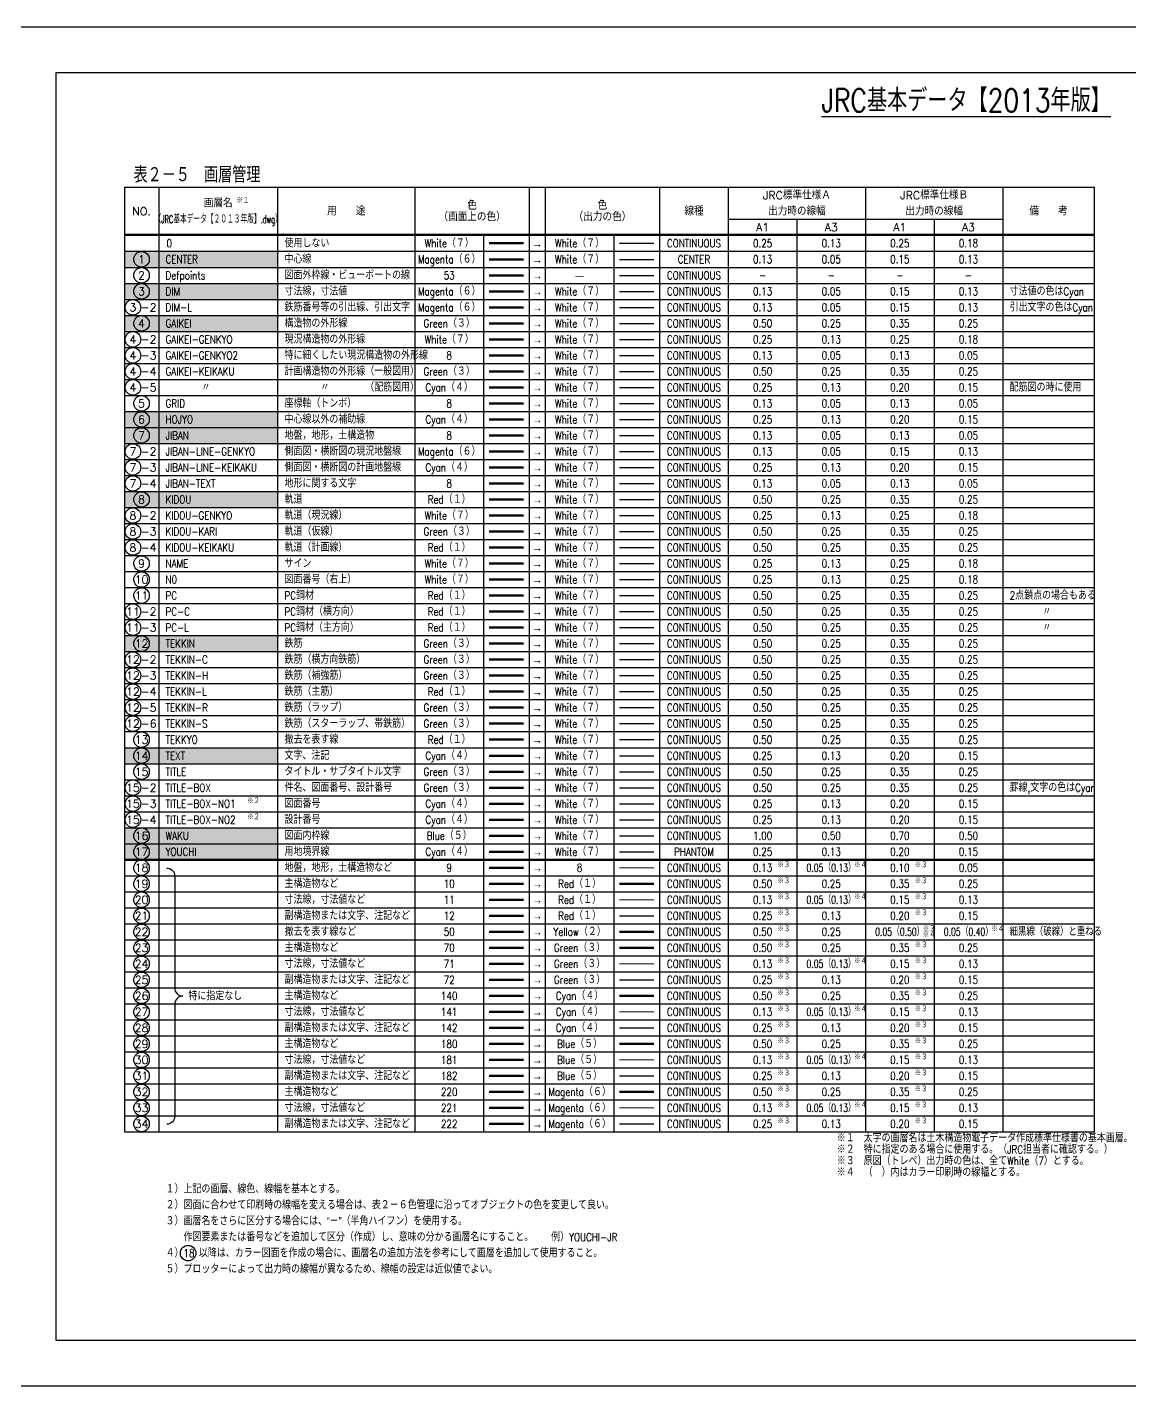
# Model space of a CAD drawing. Header units: millimetres. Extents: x -41433 to 131500, y -94900 to 39745.
# Drawn here: x -18285 to -13465, y 0 to 5940 of the extents above; entities that cross this region are included whole.
import ezdxf
from ezdxf.enums import TextEntityAlignment as Align

# ---------------------------------------------------------------- set-up
doc = ezdxf.new("R2010")
doc.units = ezdxf.units.MM
doc.header["$LTSCALE"] = 160
doc.header["$MEASUREMENT"] = 0
doc.linetypes.add('CENTER', pattern=[2, 1.25, -0.25, 0.25, -0.25])
doc.linetypes.add('PHANTOM', pattern=[2.5, 1.25, -0.25, 0.25, -0.25, 0.25, -0.25])
doc.layers.get('0').update_dxf_attribs({"linetype": 'CONTINUOUS'})
doc.layers.get('DEFPOINTS').update_dxf_attribs({"color": 53, "linetype": 'CONTINUOUS'})
for name, color, linetype in [('CENTER', 6, 'CENTER'), ('DIM', 6, 'CONTINUOUS'), ('DIM-L', 6, 'CONTINUOUS'), ('GAIKEI', 3, 'CONTINUOUS'), ('GAIKEI-GENKYO', 7, 'CONTINUOUS'), ('GAIKEI-GENKYO2', 8, 'CONTINUOUS'), ('GAIKEI-KEIKAKU', 4, 'CONTINUOUS'), ('GRID', 8, 'CONTINUOUS'), ('HOJYO', 4, 'CONTINUOUS'), ('JIBAN', 8, 'CONTINUOUS'), ('JIBAN-LINE-GENKYO', 6, 'CONTINUOUS'), ('JIBAN-LINE-KEIKAKU', 4, 'CONTINUOUS'), ('JIBAN-TEXT', 8, 'CONTINUOUS'), ('KIDOU', 1, 'CONTINUOUS'), ('KIDOU-GENKYO', 7, 'CONTINUOUS'), ('KIDOU-KARI', 3, 'CONTINUOUS'), ('KIDOU-KEIKAKU', 1, 'CONTINUOUS'), ('NAME', 7, 'CONTINUOUS'), ('NO', 7, 'CONTINUOUS'), ('PC', 1, 'CONTINUOUS'), ('PC-C', 2, 'CONTINUOUS'), ('PC-L', 2, 'CONTINUOUS'), ('TEKKIN', 3, 'CONTINUOUS'), ('TEKKIN-C', 3, 'CONTINUOUS'), ('TEKKIN-H', 3, 'CONTINUOUS'), ('TEKKIN-L', 2, 'CONTINUOUS'), ('TEKKIN-R', 3, 'CONTINUOUS'), ('TEKKIN-S', 3, 'CONTINUOUS'), ('TEKKYO', 1, 'CONTINUOUS'), ('TEXT', 4, 'CONTINUOUS'), ('TITLE', 3, 'CONTINUOUS'), ('TITLE-BOX', 3, 'CONTINUOUS'), ('TITLE-BOX-NO1', 4, 'CONTINUOUS'), ('TITLE-BOX-NO2', 4, 'CONTINUOUS'), ('WAKU', 5, 'CONTINUOUS'), ('YOUCHI', 4, 'PHANTOM')]:
    doc.layers.add(name, color=color, linetype=linetype)
doc.styles.add('romans', font='romans.shx', dxfattribs={"bigfont": 'extfont.shx'})

msp = doc.modelspace()

# ---------------------------------------------------------------- hatches: boundary and pattern name
at = {"true_color": 0xd4d4d4}
for points in [[(-17190, 4960), (-17860, 4960), (-17860, 4890), (-17190, 4890)], [(-17190, 4820), (-17860, 4820), (-17860, 4750), (-17190, 4750)], [(-17190, 4680), (-17860, 4680), (-17860, 4610), (-17190, 4610)], [(-17190, 4260), (-17860, 4260), (-17860, 4190), (-17190, 4190)], [(-17190, 4190), (-17860, 4190), (-17860, 4120), (-17190, 4120)], [(-17190, 3910), (-17860, 3910), (-17860, 3840), (-17190, 3840)], [(-17190, 3280), (-17860, 3280), (-17860, 3210), (-17190, 3210)], [(-17190, 2790), (-17860, 2790), (-17860, 2720), (-17190, 2720)], [(-17190, 2440), (-17860, 2440), (-17860, 2370), (-17190, 2370)], [(-17190, 2370), (-17860, 2370), (-17860, 2300), (-17190, 2300)]]:
    msp.add_hatch(color=254, dxfattribs=at).paths.add_polyline_path(points)

# ---------------------------------------------------------------- linework, layer by layer
msp.add_line((-15695, 4995), (-15545, 4995))
at = {"color": 8, "lineweight": 13, "true_color": 0x7d7d7d}
msp.add_line((-15695, 2265), (-15545, 2265), dxfattribs=at)
at = {"color": 1, "lineweight": 50, "true_color": 0xfa0000}
msp.add_line((-15695, 2195), (-15545, 2195), dxfattribs=at)
at = {"color": 1, "lineweight": 13, "true_color": 0xfa0000}
msp.add_line((-15695, 2125), (-15545, 2125), dxfattribs=at)
at = {"color": 1, "lineweight": 25, "true_color": 0xfa0000}
msp.add_line((-15695, 2055), (-15545, 2055), dxfattribs=at)
at = {"color": 2, "lineweight": 50, "true_color": 0xfafa00}
msp.add_line((-15695, 1985), (-15545, 1985), dxfattribs=at)
at = {"color": 3, "lineweight": 50, "true_color": 0x00fa00}
msp.add_line((-15695, 1915), (-15545, 1915), dxfattribs=at)
at = {"color": 3, "lineweight": 13, "true_color": 0x00fa00}
msp.add_line((-15695, 1845), (-15545, 1845), dxfattribs=at)
at = {"color": 3, "lineweight": 25, "true_color": 0x00fa00}
msp.add_line((-15695, 1775), (-15545, 1775), dxfattribs=at)
at = {"color": 4, "lineweight": 50, "true_color": 0x00fafa}
msp.add_line((-15695, 1705), (-15545, 1705), dxfattribs=at)
at = {"color": 4, "lineweight": 13, "true_color": 0x00fafa}
msp.add_line((-15695, 1635), (-15545, 1635), dxfattribs=at)
at = {"color": 4, "lineweight": 25, "true_color": 0x00fafa}
msp.add_line((-15695, 1565), (-15545, 1565), dxfattribs=at)
at = {"color": 5, "lineweight": 50, "true_color": 0x0000fa}
msp.add_line((-15695, 1495), (-15545, 1495), dxfattribs=at)
at = {"color": 5, "lineweight": 13, "true_color": 0x0000fa}
msp.add_line((-15695, 1425), (-15545, 1425), dxfattribs=at)
at = {"color": 5, "lineweight": 25, "true_color": 0x0000fa}
msp.add_line((-15695, 1355), (-15545, 1355), dxfattribs=at)
at = {"color": 6, "lineweight": 50, "true_color": 0xfa00fa}
msp.add_line((-15695, 1285), (-15545, 1285), dxfattribs=at)
at = {"color": 6, "lineweight": 13, "true_color": 0xfa00fa}
msp.add_line((-15695, 1215), (-15545, 1215), dxfattribs=at)
at = {"color": 6, "lineweight": 25, "true_color": 0xfa00fa}
msp.add_line((-15695, 1145), (-15545, 1145), dxfattribs=at)
at = {"layer": 'CENTER'}
msp.add_line((-15695, 4925), (-15545, 4925), dxfattribs=at)
at = {"layer": 'DEFPOINTS'}
msp.add_line((-15695, 4855), (-15545, 4855), dxfattribs=at)
for points in [[(-18410, 0), (-10000, 0), (-10000, 5940), (-18410, 5940), (-18410, 0)], [(-17860, 2300), (-13620, 2300)]]:
    msp.add_lwpolyline(points, dxfattribs=at)
at = {"layer": 'DIM'}
msp.add_line((-15695, 4785), (-15545, 4785), dxfattribs=at)
at = {"layer": 'DIM-L'}
msp.add_line((-15695, 4715), (-15545, 4715), dxfattribs=at)
at = {"layer": 'GAIKEI'}
msp.add_line((-15695, 4645), (-15545, 4645), dxfattribs=at)
at = {"layer": 'GAIKEI-GENKYO'}
msp.add_line((-15695, 4575), (-15545, 4575), dxfattribs=at)
at = {"layer": 'GAIKEI-GENKYO2'}
msp.add_line((-15695, 4505), (-15545, 4505), dxfattribs=at)
at = {"layer": 'GAIKEI-KEIKAKU'}
for p, q in [((-15695, 4435), (-15545, 4435)), ((-15695, 4365), (-15545, 4365))]:
    msp.add_line(p, q, dxfattribs=at)
at = {"layer": 'GRID'}
msp.add_line((-15695, 4295), (-15545, 4295), dxfattribs=at)
at = {"layer": 'HOJYO'}
msp.add_line((-15695, 4225), (-15545, 4225), dxfattribs=at)
at = {"layer": 'JIBAN'}
msp.add_line((-15695, 4155), (-15545, 4155), dxfattribs=at)
at = {"layer": 'JIBAN-LINE-GENKYO'}
msp.add_line((-15695, 4085), (-15545, 4085), dxfattribs=at)
at = {"layer": 'JIBAN-LINE-KEIKAKU'}
msp.add_line((-15695, 4015), (-15545, 4015), dxfattribs=at)
at = {"layer": 'JIBAN-TEXT'}
msp.add_line((-15695, 3945), (-15545, 3945), dxfattribs=at)
at = {"layer": 'KIDOU'}
msp.add_line((-15695, 3875), (-15545, 3875), dxfattribs=at)
at = {"layer": 'KIDOU-GENKYO'}
msp.add_line((-15695, 3805), (-15545, 3805), dxfattribs=at)
at = {"layer": 'KIDOU-KARI'}
msp.add_line((-15695, 3735), (-15545, 3735), dxfattribs=at)
at = {"layer": 'KIDOU-KEIKAKU'}
msp.add_line((-15695, 3665), (-15545, 3665), dxfattribs=at)
at = {"layer": 'NAME'}
msp.add_line((-15695, 3595), (-15545, 3595), dxfattribs=at)
at = {"layer": 'NO'}
msp.add_line((-15695, 3525), (-15545, 3525), dxfattribs=at)
at = {"layer": 'PC'}
msp.add_line((-15695, 3455), (-15545, 3455), dxfattribs=at)
at = {"layer": 'PC-C'}
msp.add_line((-15695, 3385), (-15545, 3385), dxfattribs=at)
at = {"layer": 'PC-L'}
msp.add_line((-15695, 3315), (-15545, 3315), dxfattribs=at)
at = {"layer": 'TEKKIN'}
msp.add_line((-15695, 3245), (-15545, 3245), dxfattribs=at)
at = {"layer": 'TEKKIN-C'}
msp.add_line((-15695, 3175), (-15545, 3175), dxfattribs=at)
at = {"layer": 'TEKKIN-H'}
msp.add_line((-15695, 3105), (-15545, 3105), dxfattribs=at)
at = {"layer": 'TEKKIN-L'}
msp.add_line((-15695, 3035), (-15545, 3035), dxfattribs=at)
at = {"layer": 'TEKKIN-R'}
msp.add_line((-15695, 2965), (-15545, 2965), dxfattribs=at)
at = {"layer": 'TEKKIN-S'}
msp.add_line((-15695, 2895), (-15545, 2895), dxfattribs=at)
at = {"layer": 'TEKKYO'}
msp.add_line((-15695, 2825), (-15545, 2825), dxfattribs=at)
at = {"layer": 'TEXT', "color": 7, "lineweight": 50}
for p, q in [((-16265, 4995), (-16115, 4995)), ((-16265, 4575), (-16115, 4575)), ((-16265, 3805), (-16115, 3805)), ((-16265, 3595), (-16115, 3595)), ((-16265, 3525), (-16115, 3525))]:
    msp.add_line(p, q, dxfattribs=at)
at = {"layer": 'TEXT', "linetype": 'CENTER', "lineweight": 50, "ltscale": 5}
msp.add_line((-16265, 4925), (-16115, 4925), dxfattribs=at)
at = {"layer": 'TEXT', "color": 53, "lineweight": 50, "true_color": 0xcbcb62}
msp.add_line((-16265, 4855), (-16115, 4855), dxfattribs=at)
at = {"layer": 'TEXT', "color": 221, "lineweight": 50, "true_color": 0xff7ade}
for p, q in [((-16265, 4785), (-16115, 4785)), ((-16265, 4715), (-16115, 4715)), ((-16265, 4085), (-16115, 4085)), ((-16265, 1215), (-16115, 1215))]:
    msp.add_line(p, q, dxfattribs=at)
at = {"layer": 'TEXT', "color": 3, "lineweight": 50, "true_color": 0x00fa00}
for p, q in [((-16265, 4645), (-16115, 4645)), ((-16265, 4435), (-16115, 4435)), ((-16265, 3735), (-16115, 3735)), ((-16265, 3245), (-16115, 3245)), ((-16265, 3175), (-16115, 3175)), ((-16265, 3105), (-16115, 3105)), ((-16265, 2965), (-16115, 2965)), ((-16265, 2895), (-16115, 2895)), ((-16265, 2685), (-16115, 2685)), ((-16265, 2615), (-16115, 2615))]:
    msp.add_line(p, q, dxfattribs=at)
at = {"layer": 'TEXT', "color": 8, "lineweight": 50, "true_color": 0x7d7d7d}
for p, q in [((-16265, 4505), (-16115, 4505)), ((-16265, 4295), (-16115, 4295)), ((-16265, 4155), (-16115, 4155)), ((-16265, 3945), (-16115, 3945))]:
    msp.add_line(p, q, dxfattribs=at)
at = {"layer": 'TEXT', "color": 4, "lineweight": 50, "true_color": 0x00fafa}
for p, q in [((-16265, 4365), (-16115, 4365)), ((-16265, 4225), (-16115, 4225)), ((-16265, 4015), (-16115, 4015)), ((-16265, 2755), (-16115, 2755)), ((-16265, 2545), (-16115, 2545)), ((-16265, 2475), (-16115, 2475)), ((-16265, 2335), (-16115, 2335))]:
    msp.add_line(p, q, dxfattribs=at)
at = {"layer": 'TEXT', "color": 1, "lineweight": 50, "true_color": 0xfa0000}
for p, q in [((-16265, 3875), (-16115, 3875)), ((-16265, 3665), (-16115, 3665)), ((-16265, 3455), (-16115, 3455)), ((-16265, 3385), (-16115, 3385)), ((-16265, 3315), (-16115, 3315)), ((-16265, 3035), (-16115, 3035)), ((-16265, 2825), (-16115, 2825)), ((-16265, 2195), (-16115, 2195))]:
    msp.add_line(p, q, dxfattribs=at)
at = {"layer": 'TEXT'}
msp.add_line((-15695, 2755), (-15545, 2755), dxfattribs=at)
at = {"layer": 'TEXT', "color": 5, "lineweight": 50, "true_color": 0x0000fa}
msp.add_line((-16265, 2405), (-16115, 2405), dxfattribs=at)
at = {"layer": 'TEXT', "color": 9, "lineweight": 50, "true_color": 0xbdbdbd}
msp.add_line((-16265, 2265), (-16115, 2265), dxfattribs=at)
at = {"layer": 'TEXT', "color": 11, "lineweight": 50, "true_color": 0xff7a7a}
msp.add_line((-16265, 2125), (-16115, 2125), dxfattribs=at)
at = {"layer": 'TEXT', "color": 12, "lineweight": 50, "true_color": 0xc70000}
msp.add_line((-16265, 2055), (-16115, 2055), dxfattribs=at)
at = {"layer": 'TEXT', "color": 2, "lineweight": 50, "true_color": 0xfafa00}
msp.add_line((-16265, 1985), (-16115, 1985), dxfattribs=at)
at = {"layer": 'TEXT', "color": 70, "lineweight": 50, "true_color": 0x7dfa00}
msp.add_line((-16265, 1915), (-16115, 1915), dxfattribs=at)
at = {"layer": 'TEXT', "color": 71, "lineweight": 50, "true_color": 0xbdff7a}
msp.add_line((-16265, 1845), (-16115, 1845), dxfattribs=at)
at = {"layer": 'TEXT', "color": 72, "lineweight": 50, "true_color": 0x63c700}
msp.add_line((-16265, 1775), (-16115, 1775), dxfattribs=at)
at = {"layer": 'TEXT', "color": 140, "lineweight": 50, "true_color": 0x00bbfa}
msp.add_line((-16265, 1705), (-16115, 1705), dxfattribs=at)
at = {"layer": 'TEXT', "color": 141, "lineweight": 50, "true_color": 0x7adeff}
msp.add_line((-16265, 1635), (-16115, 1635), dxfattribs=at)
at = {"layer": 'TEXT', "color": 142, "lineweight": 50, "true_color": 0x0095c7}
msp.add_line((-16265, 1565), (-16115, 1565), dxfattribs=at)
at = {"layer": 'TEXT', "color": 180, "lineweight": 50, "true_color": 0x3e00fa}
msp.add_line((-16265, 1495), (-16115, 1495), dxfattribs=at)
at = {"layer": 'TEXT', "color": 181, "lineweight": 50, "true_color": 0x9c7aff}
msp.add_line((-16265, 1425), (-16115, 1425), dxfattribs=at)
at = {"layer": 'TEXT', "color": 182, "lineweight": 50, "true_color": 0x3200c7}
msp.add_line((-16265, 1355), (-16115, 1355), dxfattribs=at)
at = {"layer": 'TEXT', "color": 220, "lineweight": 50, "true_color": 0xfa00bb}
msp.add_line((-16265, 1285), (-16115, 1285), dxfattribs=at)
at = {"layer": 'TEXT', "color": 222, "lineweight": 50, "true_color": 0xc70095}
msp.add_line((-16265, 1145), (-16115, 1145), dxfattribs=at)
at = {"layer": 'TEXT', "color": 7}
for points in [[(-17860, 5240), (-13620, 5240)], [(-17860, 5240), (-17860, 1110)], [(-17710, 5240), (-17710, 1110)], [(-17190, 5240), (-17190, 1110)], [(-16590, 5240), (-16590, 1110)], [(-16090, 5240), (-16090, 1110)], [(-16020, 5240), (-16020, 1110)], [(-15520, 5240), (-15520, 1110)], [(-15220, 5240), (-15220, 1110)], [(-14620, 5240), (-14620, 1110)], [(-14020, 5240), (-14020, 1110)], [(-13620, 5240), (-13620, 1110)], [(-15220, 5100), (-14020, 5100)], [(-14920, 5100), (-14920, 1110)], [(-14320, 5100), (-14320, 1110)], [(-17860, 5035), (-13620, 5035)], [(-17860, 5030), (-13620, 5030)], [(-16290, 5030), (-16290, 1110)], [(-15720, 5030), (-15720, 1110)], [(-17860, 4960), (-13620, 4960)], [(-17860, 4890), (-13620, 4890)], [(-17860, 4820), (-13620, 4820)], [(-17860, 4750), (-13620, 4750)], [(-17860, 4680), (-13620, 4680)], [(-17860, 4610), (-13620, 4610)], [(-17860, 4540), (-13620, 4540)], [(-17860, 4470), (-13620, 4470)], [(-17860, 4400), (-13620, 4400)], [(-17860, 4330), (-13620, 4330)], [(-17860, 4260), (-13620, 4260)], [(-17860, 4190), (-13620, 4190)], [(-17860, 4120), (-13620, 4120)], [(-17860, 4050), (-13620, 4050)], [(-17860, 3980), (-13620, 3980)], [(-17860, 3910), (-13620, 3910)], [(-17860, 3840), (-13620, 3840)], [(-17860, 3770), (-13620, 3770)], [(-17860, 3700), (-13620, 3700)], [(-17860, 3630), (-13620, 3630)], [(-17860, 3560), (-13620, 3560)], [(-17860, 3490), (-13620, 3490)], [(-17860, 3420), (-13620, 3420)], [(-17860, 3350), (-13620, 3350)], [(-17860, 3280), (-13620, 3280)], [(-17860, 3210), (-13620, 3210)], [(-17860, 3140), (-13620, 3140)], [(-17860, 3070), (-13620, 3070)], [(-17860, 3000), (-13620, 3000)], [(-17860, 2930), (-13620, 2930)], [(-17860, 2860), (-13620, 2860)], [(-17860, 2790), (-13620, 2790)], [(-17860, 2720), (-13620, 2720)], [(-17860, 2650), (-13620, 2650)], [(-17860, 2580), (-13620, 2580)], [(-17860, 2510), (-13620, 2510)], [(-17860, 2440), (-13620, 2440)], [(-17860, 2370), (-13620, 2370)], [(-17860, 2302.5), (-13620, 2302.5)], [(-17860, 2297.5), (-13620, 2297.5)], [(-17860, 2230), (-13620, 2230)], [(-17860, 2160), (-13620, 2160)], [(-17860, 2090), (-13620, 2090)], [(-17860, 2020), (-13620, 2020)], [(-17860, 1950), (-13620, 1950)], [(-17860, 1880), (-13620, 1880)], [(-17860, 1810), (-13620, 1810)], [(-17860, 1740), (-13620, 1740)], [(-17860, 1670), (-13620, 1670)], [(-17860, 1600), (-13620, 1600)], [(-17860, 1530), (-13620, 1530)], [(-17860, 1460), (-13620, 1460)], [(-17860, 1390), (-13620, 1390)], [(-17860, 1320), (-13620, 1320)], [(-17860, 1250), (-13620, 1250)], [(-17860, 1180), (-13620, 1180)], [(-17860, 1110), (-13620, 1110)]]:
    msp.add_lwpolyline(points, dxfattribs=at)
msp.add_lwpolyline([(-17675, 2263.75, -0.4142136), (-17640, 2228.75), (-17640, 1738.75, 0.4142136), (-17605, 1703.75, 0.4142136), (-17640, 1668.75), (-17640, 1178.75, -0.4142136), (-17675, 1143.75)], format="xyb", dxfattribs=at)
at = {"layer": 'TEXT'}
for centre in [(-17785, 4925), (-17785, 4855), (-17785, 4785), (-17822.65, 4715), (-17785, 4645), (-17822.65, 4575), (-17822.65, 4505), (-17822.65, 4435), (-17822.65, 4365), (-17785, 4295), (-17785, 4225), (-17785, 4155), (-17822.65, 4085), (-17822.65, 4015), (-17822.65, 3945), (-17785, 3875), (-17822.65, 3805), (-17822.65, 3735), (-17822.65, 3665), (-17785, 3595), (-17785, 3525), (-17785, 3455), (-17822.65, 3385), (-17822.65, 3315), (-17785, 3245), (-17822.65, 3175), (-17822.65, 3105), (-17822.65, 3035), (-17822.65, 2965), (-17822.65, 2895), (-17785, 2825), (-17785, 2755), (-17785, 2685), (-17822.65, 2615), (-17822.65, 2545), (-17822.65, 2475), (-17785, 2405), (-17785, 2335), (-17785, 2265), (-17785, 2195), (-17785, 2125), (-17785, 2055), (-17785, 1985), (-17785, 1915), (-17785, 1845), (-17785, 1775), (-17785, 1705), (-17785, 1635), (-17785, 1565), (-17785, 1495), (-17785, 1425), (-17785, 1355), (-17785, 1285), (-17785, 1215), (-17785, 1145), (-17581.42, 580)]:
    msp.add_circle(centre, 34, dxfattribs=at)
at = {"layer": 'TITLE'}
msp.add_line((-15695, 2685), (-15545, 2685), dxfattribs=at)
at = {"layer": 'TITLE-BOX'}
msp.add_line((-15695, 2615), (-15545, 2615), dxfattribs=at)
at = {"layer": 'TITLE-BOX-NO1'}
msp.add_line((-15695, 2545), (-15545, 2545), dxfattribs=at)
at = {"layer": 'TITLE-BOX-NO2'}
msp.add_line((-15695, 2475), (-15545, 2475), dxfattribs=at)
at = {"layer": 'WAKU'}
msp.add_line((-15695, 2405), (-15545, 2405), dxfattribs=at)
msp.add_lwpolyline([(-18160, 200), (-10200, 200), (-10200, 5740), (-18160, 5740)], close=True, dxfattribs=at)
at = {"layer": 'YOUCHI'}
msp.add_line((-15695, 2335), (-15545, 2335), dxfattribs=at)

# ---------------------------------------------------------------- texts
at = {"layer": 'TEXT', "style": 'romans'}
for s, height, width, p in [('表２－５\u3000画層管理', 70, 0.8, (-17820, 5295)), ('使用しない', 35, 0.8, (-17160, 4995)), ('中心線', 35, 0.8, (-17160, 4925)), ('Defpoints', 35, 0.8, (-17680, 4855)), ('図面外枠線・ビューポートの線', 35, 0.8, (-17160, 4855)), ('寸法線，寸法値', 35, 0.8, (-17160, 4785)), ('寸法値の色はCyan', 35, 0.8, (-13990, 4785)), ('DIM-L', 35, 0.8, (-17680, 4715)), ('鉄筋番号等の引出線、引出文字', 35, 0.8, (-17160, 4715)), ('引出文字の色はCyan', 35, 0.8, (-13990, 4715)), ('構造物の外形線', 35, 0.8, (-17160, 4645)), ('GAIKEI-GENKYO', 35, 0.8, (-17680, 4575)), ('現況構造物の外形線', 35, 0.8, (-17160, 4575)), ('GAIKEI-GENKYO2', 35, 0.8, (-17680, 4505)), ('特に細くしたい現況構造物の外形線', 35, 0.8, (-17160, 4505)), ('計画構造物の外形線（一般図用）', 35, 0.8, (-17160, 4435)), ('GAIKEI-KEIKAKU', 35, 0.8, (-17680, 4435)), ('\u3000\u3000\u3000\u3000〃', 35, 0.8, (-17680, 4365)), ('\u3000\u3000\u3000\u3000〃\u3000\u3000\u3000\u3000（配筋図用）', 35, 0.8, (-17160, 4365)), ('配筋図の時に使用', 35, 0.8, (-13990, 4365)), ('GRID', 35, 0.8, (-17680, 4295)), ('座標軸（トンボ）', 35, 0.8, (-17160, 4295)), ('中心線以外の補助線', 35, 0.8, (-17160, 4225)), ('地盤，地形，土構造物', 35, 0.8, (-17160, 4155)), ('JIBAN-LINE-GENKYO', 35, 0.8, (-17680, 4085)), ('側面図・横断図の現況地盤線', 35, 0.8, (-17160, 4085)), ('JIBAN-LINE-KEIKAKU', 35, 0.8, (-17680, 4015)), ('側面図・横断図の計画地盤線', 35, 0.8, (-17160, 4015)), ('JIBAN-TEXT', 35, 0.8, (-17680, 3945)), ('地形に関する文字', 35, 0.8, (-17160, 3945)), ('軌道', 35, 0.8, (-17160, 3875)), ('KIDOU-GENKYO', 35, 0.8, (-17680, 3805)), ('軌道（現況線）', 35, 0.8, (-17160, 3805)), ('KIDOU-KARI', 35, 0.8, (-17680, 3735)), ('軌道（仮線）', 35, 0.8, (-17160, 3735)), ('軌道（計画線）', 35, 0.8, (-17160, 3665)), ('KIDOU-KEIKAKU', 35, 0.8, (-17680, 3665)), ('NAME', 35, 0.8, (-17680, 3595)), ('サイン', 35, 0.8, (-17160, 3595)), ('N0', 35, 0.8, (-17680, 3525)), ('図面番号（右上）', 35, 0.8, (-17160, 3525)), ('PC', 35, 0.8, (-17680, 3455)), ('PC鋼材', 35, 0.8, (-17160, 3455)), ('2点鎖点の場合もある', 35, 0.8, (-13990, 3455)), ('PC-C', 35, 0.8, (-17680, 3385)), ('PC鋼材（横方向）', 35, 0.8, (-17160, 3385)), ('PC-L', 35, 0.8, (-17680, 3315)), ('PC鋼材（主方向）', 35, 0.8, (-17160, 3315)), ('鉄筋', 35, 0.8, (-17160, 3245)), ('TEKKIN-C', 35, 0.8, (-17680, 3175)), ('鉄筋（横方向鉄筋）', 35, 0.8, (-17160, 3175)), ('TEKKIN-H', 35, 0.8, (-17680, 3105)), ('鉄筋（補強筋）', 35, 0.8, (-17160, 3105)), ('TEKKIN-L', 35, 0.8, (-17680, 3035)), ('鉄筋（主筋）', 35, 0.8, (-17160, 3035)), ('TEKKIN-R', 35, 0.8, (-17680, 2965)), ('鉄筋（ラップ）', 35, 0.8, (-17160, 2965)), ('TEKKIN-S', 35, 0.8, (-17680, 2895)), ('鉄筋（スターラップ、帯鉄筋）', 35, 0.8, (-17160, 2895)), ('TEKKYO', 35, 0.8, (-17680, 2825)), ('撤去を表す線', 35, 0.8, (-17160, 2825)), ('文字、注記', 35, 0.8, (-17160, 2755)), ('TITLE', 35, 0.8, (-17680, 2685)), ('タイトル・サブタイトル文字', 35, 0.8, (-17160, 2685)), ('TITLE-BOX', 35, 0.8, (-17680, 2615)), ('件名、図面番号、設計番号', 35, 0.8, (-17160, 2615)), ('罫線,文字の色はCyan', 35, 0.8, (-13990, 2615)), ('TITLE-BOX-NO1', 35, 0.8, (-17680, 2545)), ('図面番号', 35, 0.8, (-17160, 2545)), ('設計番号', 35, 0.8, (-17160, 2475)), ('TITLE-BOX-NO2', 35, 0.8, (-17680, 2475)), ('図面内枠線', 35, 0.8, (-17160, 2405)), ('用地境界線', 35, 0.8, (-17160, 2335)), ('地盤，地形，土構造物など', 35, 0.8, (-17160, 2265)), ('主構造物など', 35, 0.8, (-17160, 2195)), ('寸法線，寸法値など', 35, 0.8, (-17160, 2125)), ('副構造物または文字、注記など', 35, 0.8, (-17160, 2055)), ('撤去を表す線など', 35, 0.8, (-17160, 1985)), ('細黒線（破線）と重ねる', 35, 0.75, (-13990, 1985)), ('主構造物など', 35, 0.8, (-17160, 1915)), ('寸法線，寸法値など', 35, 0.8, (-17160, 1845)), ('副構造物または文字、注記など', 35, 0.8, (-17160, 1775)), ('特に指定なし', 35, 0.8, (-17580, 1703.75)), ('主構造物など', 35, 0.8, (-17160, 1705)), ('寸法線，寸法値など', 35, 0.8, (-17160, 1635)), ('副構造物または文字、注記など', 35, 0.8, (-17160, 1565)), ('主構造物など', 35, 0.8, (-17160, 1495)), ('寸法線，寸法値など', 35, 0.8, (-17160, 1425)), ('副構造物または文字、注記など', 35, 0.8, (-17160, 1355)), ('主構造物など', 35, 0.8, (-17160, 1285)), ('寸法線，寸法値など', 35, 0.8, (-17160, 1215)), ('副構造物または文字、注記など', 35, 0.8, (-17160, 1145)), ('１）上記の画層、線色、線幅を基本とする。', 35, 0.8, (-17680, 860)), ('２）図面に合わせて印刷時の線幅を変える場合は、表２－６色管理に沿ってオブジェクトの色を変更して良い。', 35, 0.8, (-17680, 790)), ('３）画層名をさらに区分する場合には、“－”（半角ハイフン）を使用する。', 35, 0.8, (-17680, 720)), ('\u3000\u3000作図要素または番号などを追加して区分（作成）し、意味の分かる画層名にすること。\u3000\u3000例）YOUCHI-JR', 35, 0.8, (-17680, 650)), ('４）18 以降は、カラー図面を作成の場合に、画層名の追加方法を参考にして画層を追加して使用すること。', 35, 0.8, (-17680, 580)), ('５）プロッターによって出力時の線幅が異なるため、線幅の設定は近似値でよい。', 35, 0.8, (-17680, 510))]:
    msp.add_text(s, height=height, dxfattribs=dict(at, width=width)).set_placement(p, align=Align.MIDDLE_LEFT)
for s, p in [('画層名', (-17450, 5170)), ('色', (-16340, 5160)), ('色', (-15770, 5160)), ('JRC標準仕様Ａ', (-14920, 5205)), ('JRC標準仕様Ｂ', (-14320, 5205)), ('NO.', (-17785, 5135)), ('用\u3000\u3000途', (-16890, 5135)), ('（画面上の色）', (-16340, 5110)), ('（出力の色）', (-15770, 5110)), ('線種', (-15370, 5135)), ('出力時の線幅', (-14920, 5135)), ('出力時の線幅', (-14320, 5135)), ('備\u3000\u3000考', (-13820, 5135)), ('A1', (-15070, 5065)), ('A3', (-14770, 5065)), ('A1', (-14470, 5065)), ('A3', (-14170, 5065)), ('→', (-16055, 4995)), ('1', (-17785, 4925)), ('2', (-17785, 4855)), ('→', (-16055, 4925)), ('→', (-16055, 4855)), ('3', (-17785, 4785)), ('→', (-16055, 4785)), ('3', (-17822.65, 4715)), ('→', (-16055, 4715)), ('4', (-17785, 4645)), ('→', (-16055, 4645)), ('4', (-17822.65, 4575)), ('4', (-17822.65, 4505)), ('→', (-16055, 4575)), ('→', (-16055, 4505)), ('4', (-17822.65, 4435)), ('→', (-16055, 4435)), ('4', (-17822.65, 4365)), ('→', (-16055, 4365)), ('5', (-17785, 4295)), ('→', (-16055, 4295)), ('6', (-17785, 4225)), ('→', (-16055, 4225)), ('7', (-17785, 4155)), ('7', (-17822.65, 4085)), ('→', (-16055, 4155)), ('→', (-16055, 4085)), ('7', (-17822.65, 4015)), ('→', (-16055, 4015)), ('7', (-17822.65, 3945)), ('→', (-16055, 3945)), ('8', (-17785, 3875)), ('→', (-16055, 3875)), ('8', (-17822.65, 3805)), ('→', (-16055, 3805)), ('8', (-17822.65, 3735)), ('→', (-16055, 3735)), ('8', (-17822.65, 3665)), ('→', (-16055, 3665)), ('9', (-17785, 3595)), ('→', (-16055, 3595)), ('10', (-17785, 3525)), ('→', (-16055, 3525)), ('11', (-17785, 3455)), ('→', (-16055, 3455)), ('11', (-17822.65, 3385)), ('11', (-17822.65, 3315)), ('→', (-16055, 3385)), ('→', (-16055, 3315)), ('12', (-17785, 3245)), ('→', (-16055, 3245)), ('12', (-17822.65, 3175)), ('→', (-16055, 3175)), ('12', (-17822.65, 3105)), ('→', (-16055, 3105)), ('12', (-17822.65, 3035)), ('→', (-16055, 3035)), ('12', (-17822.65, 2965)), ('12', (-17822.65, 2895)), ('→', (-16055, 2965)), ('→', (-16055, 2895)), ('13', (-17785, 2825)), ('→', (-16055, 2825)), ('14', (-17785, 2755)), ('→', (-16055, 2755)), ('15', (-17785, 2685)), ('→', (-16055, 2685)), ('15', (-17822.65, 2615)), ('15', (-17822.65, 2545)), ('→', (-16055, 2615)), ('→', (-16055, 2545)), ('15', (-17822.65, 2475)), ('→', (-16055, 2475)), ('16', (-17785, 2405)), ('→', (-16055, 2405)), ('17', (-17785, 2335)), ('→', (-16055, 2335)), ('18', (-17785, 2265)), ('→', (-16055, 2265)), ('19', (-17785, 2195)), ('20', (-17785, 2125)), ('→', (-16055, 2195)), ('→', (-16055, 2125)), ('21', (-17785, 2055)), ('→', (-16055, 2055)), ('22', (-17785, 1985)), ('→', (-16055, 1985)), ('23', (-17785, 1915)), ('→', (-16055, 1915)), ('24', (-17785, 1845)), ('→', (-16055, 1845)), ('25', (-17785, 1775)), ('→', (-16055, 1775)), ('26', (-17785, 1705)), ('→', (-16055, 1705)), ('27', (-17785, 1635)), ('→', (-16055, 1635)), ('28', (-17785, 1565)), ('→', (-16055, 1565)), ('29', (-17785, 1495)), ('→', (-16055, 1495)), ('30', (-17785, 1425)), ('31', (-17785, 1355)), ('→', (-16055, 1425)), ('→', (-16055, 1355)), ('32', (-17785, 1285)), ('→', (-16055, 1285)), ('33', (-17785, 1215)), ('→', (-16055, 1215)), ('34', (-17785, 1145)), ('→', (-16055, 1145))]:
    msp.add_text(s, height=35, dxfattribs=at).set_placement(p, align=Align.MIDDLE_CENTER)
at = {"layer": 'TEXT', "style": 'romans', "width": 0.8}
for s, height, p in [('※１', 25, (-17370.12, 5170)), ('※２', 25, (-17323.38, 2545)), ('※２', 25, (-17323.38, 2475)), ('※３', 25, (-15005, 2265)), ('※４', 25, (-14670, 2265)), ('※３', 25, (-14405, 2265)), ('※３', 25, (-15005, 2195)), ('※３', 25, (-14405, 2195)), ('※３', 25, (-15005, 2125)), ('※４', 25, (-14670, 2125)), ('※３', 25, (-14405, 2125)), ('※３', 25, (-15005, 2055)), ('※３', 25, (-14405, 2055)), ('※３', 25, (-15005, 1985)), ('※３', 25, (-14369.96, 1985)), ('※４', 25, (-14369.96, 1960.34)), ('※４', 25, (-14070, 1985)), ('※３', 25, (-15005, 1915)), ('※３', 25, (-14405, 1915)), ('※３', 25, (-15005, 1845)), ('※４', 25, (-14670, 1845)), ('※３', 25, (-14405, 1845)), ('※３', 25, (-15005, 1775)), ('※３', 25, (-14405, 1775)), ('※３', 25, (-15005, 1705)), ('※３', 25, (-14405, 1705)), ('※３', 25, (-15005, 1635)), ('※４', 25, (-14670, 1635)), ('※３', 25, (-14405, 1635)), ('※３', 25, (-15005, 1565)), ('※３', 25, (-14405, 1565)), ('※３', 25, (-15005, 1495)), ('※３', 25, (-14405, 1495)), ('※３', 25, (-15005, 1425)), ('※４', 25, (-14670, 1425)), ('※３', 25, (-14405, 1425)), ('※３', 25, (-15005, 1355)), ('※３', 25, (-14405, 1355)), ('※３', 25, (-15005, 1285)), ('※３', 25, (-14405, 1285)), ('※３', 25, (-15005, 1215)), ('※４', 25, (-14670, 1215)), ('※３', 25, (-14405, 1215)), ('※３', 25, (-15005, 1145)), ('※３', 25, (-14405, 1145)), ('※１\u3000太字の画層名は土木構造物電子データ作成標準仕様書の基本画層。', 35, (-14745.7, 1065.5)), ('※２\u3000特に指定のある場合に使用する。（JRC担当者に確認する。）', 35, (-14745.7, 1015.5)), ('※３\u3000原図（トレペ）出力時の色は、全てWhite（7）とする。', 35, (-14745.7, 965.5)), ('※４\u3000（\u3000）内はカラー印刷時の線幅とする。', 35, (-14745.7, 915.5))]:
    msp.add_text(s, height=height, dxfattribs=at).set_placement(p)
at = {"layer": 'TEXT', "style": 'romans'}
for s, width, p in [('（JRC基本データ【２０１３年版】.dwg）', 0.6, (-17450, 5100)), ('White（７）', 0.8, (-16440, 4995)), ('White（７）', 0.8, (-15870, 4995)), ('CONTINUOUS', 0.8, (-15370, 4995)), ('0.25', 0.8, (-15070, 4995)), ('0.13', 0.8, (-14770, 4995)), ('0.25', 0.8, (-14470, 4995)), ('0.18', 0.8, (-14170, 4995)), ('Magenta（６）', 0.8, (-16440, 4925)), ('White（７）', 0.8, (-15870, 4925)), ('CENTER', 0.8, (-15370, 4925)), ('0.13', 0.8, (-15070, 4925)), ('0.05', 0.8, (-14770, 4925)), ('0.15', 0.8, (-14470, 4925)), ('0.13', 0.8, (-14170, 4925)), ('53', 0.8, (-16440, 4855)), ('CONTINUOUS', 0.8, (-15370, 4855)), ('―', 0.8, (-15870, 4855)), ('-', 0.8, (-15070, 4855)), ('-', 0.8, (-14770, 4855)), ('-', 0.8, (-14470, 4855)), ('-', 0.8, (-14170, 4855)), ('Magenta（６）', 0.8, (-16440, 4785)), ('White（７）', 0.8, (-15870, 4785)), ('CONTINUOUS', 0.8, (-15370, 4785)), ('0.13', 0.8, (-15070, 4785)), ('0.05', 0.8, (-14770, 4785)), ('0.15', 0.8, (-14470, 4785)), ('0.13', 0.8, (-14170, 4785)), ('Magenta（６）', 0.8, (-16440, 4715)), ('White（７）', 0.8, (-15870, 4715)), ('CONTINUOUS', 0.8, (-15370, 4715)), ('0.13', 0.8, (-15070, 4715)), ('0.05', 0.8, (-14770, 4715)), ('0.15', 0.8, (-14470, 4715)), ('0.13', 0.8, (-14170, 4715)), ('Green（３）', 0.8, (-16440, 4645)), ('White（７）', 0.8, (-15870, 4645)), ('CONTINUOUS', 0.8, (-15370, 4645)), ('0.50', 0.8, (-15070, 4645)), ('0.25', 0.8, (-14770, 4645)), ('0.35', 0.8, (-14470, 4645)), ('0.25', 0.8, (-14170, 4645)), ('White（７）', 0.8, (-16440, 4575)), ('White（７）', 0.8, (-15870, 4575)), ('CONTINUOUS', 0.8, (-15370, 4575)), ('0.25', 0.8, (-15070, 4575)), ('0.13', 0.8, (-14770, 4575)), ('0.25', 0.8, (-14470, 4575)), ('0.18', 0.8, (-14170, 4575)), ('8', 0.8, (-16440, 4505)), ('White（７）', 0.8, (-15870, 4505)), ('CONTINUOUS', 0.8, (-15370, 4505)), ('0.13', 0.8, (-15070, 4505)), ('0.05', 0.8, (-14770, 4505)), ('0.13', 0.8, (-14470, 4505)), ('0.05', 0.8, (-14170, 4505)), ('Green（３）', 0.8, (-16440, 4435)), ('White（７）', 0.8, (-15870, 4435)), ('CONTINUOUS', 0.8, (-15370, 4435)), ('0.50', 0.8, (-15070, 4435)), ('0.25', 0.8, (-14770, 4435)), ('0.35', 0.8, (-14470, 4435)), ('0.25', 0.8, (-14170, 4435)), ('Cyan（４）', 0.8, (-16440, 4365)), ('White（７）', 0.8, (-15870, 4365)), ('CONTINUOUS', 0.8, (-15370, 4365)), ('0.25', 0.8, (-15070, 4365)), ('0.13', 0.8, (-14770, 4365)), ('0.20', 0.8, (-14470, 4365)), ('0.15', 0.8, (-14170, 4365)), ('8', 0.8, (-16440, 4295)), ('White（７）', 0.8, (-15870, 4295)), ('CONTINUOUS', 0.8, (-15370, 4295)), ('0.13', 0.8, (-15070, 4295)), ('0.05', 0.8, (-14770, 4295)), ('0.13', 0.8, (-14470, 4295)), ('0.05', 0.8, (-14170, 4295)), ('Cyan（４）', 0.8, (-16440, 4225)), ('White（７）', 0.8, (-15870, 4225)), ('CONTINUOUS', 0.8, (-15370, 4225)), ('0.25', 0.8, (-15070, 4225)), ('0.13', 0.8, (-14770, 4225)), ('0.20', 0.8, (-14470, 4225)), ('0.15', 0.8, (-14170, 4225)), ('8', 0.8, (-16440, 4155)), ('White（７）', 0.8, (-15870, 4155)), ('CONTINUOUS', 0.8, (-15370, 4155)), ('0.13', 0.8, (-15070, 4155)), ('0.05', 0.8, (-14770, 4155)), ('0.13', 0.8, (-14470, 4155)), ('0.05', 0.8, (-14170, 4155)), ('Magenta（６）', 0.8, (-16440, 4085)), ('White（７）', 0.8, (-15870, 4085)), ('CONTINUOUS', 0.8, (-15370, 4085)), ('0.13', 0.8, (-15070, 4085)), ('0.05', 0.8, (-14770, 4085)), ('0.15', 0.8, (-14470, 4085)), ('0.13', 0.8, (-14170, 4085)), ('Cyan（４）', 0.8, (-16440, 4015)), ('White（７）', 0.8, (-15870, 4015)), ('CONTINUOUS', 0.8, (-15370, 4015)), ('0.25', 0.8, (-15070, 4015)), ('0.13', 0.8, (-14770, 4015)), ('0.20', 0.8, (-14470, 4015)), ('0.15', 0.8, (-14170, 4015)), ('8', 0.8, (-16440, 3945)), ('White（７）', 0.8, (-15870, 3945)), ('CONTINUOUS', 0.8, (-15370, 3945)), ('0.13', 0.8, (-15070, 3945)), ('0.05', 0.8, (-14770, 3945)), ('0.13', 0.8, (-14470, 3945)), ('0.05', 0.8, (-14170, 3945)), ('Red（１）', 0.8, (-16440, 3875)), ('White（７）', 0.8, (-15870, 3875)), ('CONTINUOUS', 0.8, (-15370, 3875)), ('0.50', 0.8, (-15070, 3875)), ('0.25', 0.8, (-14770, 3875)), ('0.35', 0.8, (-14470, 3875)), ('0.25', 0.8, (-14170, 3875)), ('White（７）', 0.8, (-16440, 3805)), ('White（７）', 0.8, (-15870, 3805)), ('CONTINUOUS', 0.8, (-15370, 3805)), ('0.25', 0.8, (-15070, 3805)), ('0.13', 0.8, (-14770, 3805)), ('0.25', 0.8, (-14470, 3805)), ('0.18', 0.8, (-14170, 3805)), ('Green（３）', 0.8, (-16440, 3735)), ('White（７）', 0.8, (-15870, 3735)), ('CONTINUOUS', 0.8, (-15370, 3735)), ('0.50', 0.8, (-15070, 3735)), ('0.25', 0.8, (-14770, 3735)), ('0.35', 0.8, (-14470, 3735)), ('0.25', 0.8, (-14170, 3735)), ('Red（１）', 0.8, (-16440, 3665)), ('White（７）', 0.8, (-15870, 3665)), ('CONTINUOUS', 0.8, (-15370, 3665)), ('0.50', 0.8, (-15070, 3665)), ('0.25', 0.8, (-14770, 3665)), ('0.35', 0.8, (-14470, 3665)), ('0.25', 0.8, (-14170, 3665)), ('White（７）', 0.8, (-16440, 3595)), ('White（７）', 0.8, (-15870, 3595)), ('CONTINUOUS', 0.8, (-15370, 3595)), ('0.25', 0.8, (-15070, 3595)), ('0.13', 0.8, (-14770, 3595)), ('0.25', 0.8, (-14470, 3595)), ('0.18', 0.8, (-14170, 3595)), ('White（７）', 0.8, (-16440, 3525)), ('White（７）', 0.8, (-15870, 3525)), ('CONTINUOUS', 0.8, (-15370, 3525)), ('0.25', 0.8, (-15070, 3525)), ('0.13', 0.8, (-14770, 3525)), ('0.25', 0.8, (-14470, 3525)), ('0.18', 0.8, (-14170, 3525)), ('Red（１）', 0.8, (-16440, 3455)), ('White（７）', 0.8, (-15870, 3455)), ('CONTINUOUS', 0.8, (-15370, 3455)), ('0.50', 0.8, (-15070, 3455)), ('0.25', 0.8, (-14770, 3455)), ('0.35', 0.8, (-14470, 3455)), ('0.25', 0.8, (-14170, 3455)), ('Red（１）', 0.8, (-16440, 3385)), ('White（７）', 0.8, (-15870, 3385)), ('CONTINUOUS', 0.8, (-15370, 3385)), ('0.50', 0.8, (-15070, 3385)), ('0.25', 0.8, (-14770, 3385)), ('0.35', 0.8, (-14470, 3385)), ('0.25', 0.8, (-14170, 3385)), ('〃', 0.8, (-13827.2, 3385)), ('Red（１）', 0.8, (-16440, 3315)), ('White（７）', 0.8, (-15870, 3315)), ('CONTINUOUS', 0.8, (-15370, 3315)), ('0.50', 0.8, (-15070, 3315)), ('0.25', 0.8, (-14770, 3315)), ('0.35', 0.8, (-14470, 3315)), ('0.25', 0.8, (-14170, 3315)), ('〃', 0.8, (-13827.2, 3315)), ('Green（３）', 0.8, (-16440, 3245)), ('White（７）', 0.8, (-15870, 3245)), ('CONTINUOUS', 0.8, (-15370, 3245)), ('0.50', 0.8, (-15070, 3245)), ('0.25', 0.8, (-14770, 3245)), ('0.35', 0.8, (-14470, 3245)), ('0.25', 0.8, (-14170, 3245)), ('Green（３）', 0.8, (-16440, 3175)), ('White（７）', 0.8, (-15870, 3175)), ('CONTINUOUS', 0.8, (-15370, 3175)), ('0.50', 0.8, (-15070, 3175)), ('0.25', 0.8, (-14770, 3175)), ('0.35', 0.8, (-14470, 3175)), ('0.25', 0.8, (-14170, 3175)), ('Green（３）', 0.8, (-16440, 3105)), ('White（７）', 0.8, (-15870, 3105)), ('CONTINUOUS', 0.8, (-15370, 3105)), ('0.50', 0.8, (-15070, 3105)), ('0.25', 0.8, (-14770, 3105)), ('0.35', 0.8, (-14470, 3105)), ('0.25', 0.8, (-14170, 3105)), ('Red（１）', 0.8, (-16440, 3035)), ('White（７）', 0.8, (-15870, 3035)), ('CONTINUOUS', 0.8, (-15370, 3035)), ('0.50', 0.8, (-15070, 3035)), ('0.25', 0.8, (-14770, 3035)), ('0.35', 0.8, (-14470, 3035)), ('0.25', 0.8, (-14170, 3035)), ('Green（３）', 0.8, (-16440, 2965)), ('White（７）', 0.8, (-15870, 2965)), ('CONTINUOUS', 0.8, (-15370, 2965)), ('0.50', 0.8, (-15070, 2965)), ('0.25', 0.8, (-14770, 2965)), ('0.35', 0.8, (-14470, 2965)), ('0.25', 0.8, (-14170, 2965)), ('Green（３）', 0.8, (-16440, 2895)), ('White（７）', 0.8, (-15870, 2895)), ('CONTINUOUS', 0.8, (-15370, 2895)), ('0.50', 0.8, (-15070, 2895)), ('0.25', 0.8, (-14770, 2895)), ('0.35', 0.8, (-14470, 2895)), ('0.25', 0.8, (-14170, 2895)), ('Red（１）', 0.8, (-16440, 2825)), ('White（７）', 0.8, (-15870, 2825)), ('CONTINUOUS', 0.8, (-15370, 2825)), ('0.50', 0.8, (-15070, 2825)), ('0.25', 0.8, (-14770, 2825)), ('0.35', 0.8, (-14470, 2825)), ('0.25', 0.8, (-14170, 2825)), ('Cyan（４）', 0.8, (-16440, 2755)), ('White（７）', 0.8, (-15870, 2755)), ('CONTINUOUS', 0.8, (-15370, 2755)), ('0.25', 0.8, (-15070, 2755)), ('0.13', 0.8, (-14770, 2755)), ('0.20', 0.8, (-14470, 2755)), ('0.15', 0.8, (-14170, 2755)), ('Green（３）', 0.8, (-16440, 2685)), ('White（７）', 0.8, (-15870, 2685)), ('CONTINUOUS', 0.8, (-15370, 2685)), ('0.50', 0.8, (-15070, 2685)), ('0.25', 0.8, (-14770, 2685)), ('0.35', 0.8, (-14470, 2685)), ('0.25', 0.8, (-14170, 2685)), ('Green（３）', 0.8, (-16440, 2615)), ('White（７）', 0.8, (-15870, 2615)), ('CONTINUOUS', 0.8, (-15370, 2615)), ('0.50', 0.8, (-15070, 2615)), ('0.25', 0.8, (-14770, 2615)), ('0.35', 0.8, (-14470, 2615)), ('0.25', 0.8, (-14170, 2615)), ('Cyan（４）', 0.8, (-16440, 2545)), ('White（７）', 0.8, (-15870, 2545)), ('CONTINUOUS', 0.8, (-15370, 2545)), ('0.25', 0.8, (-15070, 2545)), ('0.13', 0.8, (-14770, 2545)), ('0.20', 0.8, (-14470, 2545)), ('0.15', 0.8, (-14170, 2545)), ('Cyan（４）', 0.8, (-16440, 2475)), ('White（７）', 0.8, (-15870, 2475)), ('CONTINUOUS', 0.8, (-15370, 2475)), ('0.25', 0.8, (-15070, 2475)), ('0.13', 0.8, (-14770, 2475)), ('0.20', 0.8, (-14470, 2475)), ('0.15', 0.8, (-14170, 2475)), ('Blue（５）', 0.8, (-16440, 2405)), ('White（７）', 0.8, (-15870, 2405)), ('CONTINUOUS', 0.8, (-15370, 2405)), ('1.00', 0.8, (-15070, 2405)), ('0.50', 0.8, (-14770, 2405)), ('0.70', 0.8, (-14470, 2405)), ('0.50', 0.8, (-14170, 2405)), ('Cyan（４）', 0.8, (-16440, 2335)), ('White（７）', 0.8, (-15870, 2335)), ('PHANTOM', 0.8, (-15370, 2335)), ('0.25', 0.8, (-15070, 2335)), ('0.13', 0.8, (-14770, 2335)), ('0.20', 0.8, (-14470, 2335)), ('0.15', 0.8, (-14170, 2335)), ('9', 0.8, (-16440, 2265)), ('8', 0.8, (-15870, 2265)), ('CONTINUOUS', 0.8, (-15370, 2265)), ('0.13', 0.8, (-15070, 2265)), ('0.05（0.13）', 0.7, (-14770, 2265)), ('0.10', 0.8, (-14470, 2265)), ('0.05', 0.8, (-14170, 2265)), ('10', 0.8, (-16440, 2195)), ('Red（１）', 0.8, (-15870, 2195)), ('CONTINUOUS', 0.8, (-15370, 2195)), ('0.50', 0.8, (-15070, 2195)), ('0.25', 0.8, (-14770, 2195)), ('0.35', 0.8, (-14470, 2195)), ('0.25', 0.8, (-14170, 2195)), ('11', 0.8, (-16440, 2125)), ('Red（１）', 0.8, (-15870, 2125)), ('CONTINUOUS', 0.8, (-15370, 2125)), ('0.13', 0.8, (-15070, 2125)), ('0.05（0.13）', 0.7, (-14770, 2125)), ('0.15', 0.8, (-14470, 2125)), ('0.13', 0.8, (-14170, 2125)), ('12', 0.8, (-16440, 2055)), ('Red（１）', 0.8, (-15870, 2055)), ('CONTINUOUS', 0.8, (-15370, 2055)), ('0.25', 0.8, (-15070, 2055)), ('0.13', 0.8, (-14770, 2055)), ('0.20', 0.8, (-14470, 2055)), ('0.15', 0.8, (-14170, 2055)), ('50', 0.8, (-16440, 1985)), ('Yellow（２）', 0.8, (-15870, 1985)), ('CONTINUOUS', 0.8, (-15370, 1985)), ('0.50', 0.8, (-15070, 1985)), ('0.25', 0.8, (-14770, 1985)), ('0.05（0.50）', 0.7, (-14470, 1985)), ('0.05（0.40）', 0.7, (-14170, 1985)), ('70', 0.8, (-16440, 1915)), ('Green（３）', 0.8, (-15870, 1915)), ('CONTINUOUS', 0.8, (-15370, 1915)), ('0.50', 0.8, (-15070, 1915)), ('0.25', 0.8, (-14770, 1915)), ('0.35', 0.8, (-14470, 1915)), ('0.25', 0.8, (-14170, 1915)), ('71', 0.8, (-16440, 1845)), ('Green（３）', 0.8, (-15870, 1845)), ('CONTINUOUS', 0.8, (-15370, 1845)), ('0.13', 0.8, (-15070, 1845)), ('0.05（0.13）', 0.7, (-14770, 1845)), ('0.15', 0.8, (-14470, 1845)), ('0.13', 0.8, (-14170, 1845)), ('72', 0.8, (-16440, 1775)), ('Green（３）', 0.8, (-15870, 1775)), ('CONTINUOUS', 0.8, (-15370, 1775)), ('0.25', 0.8, (-15070, 1775)), ('0.13', 0.8, (-14770, 1775)), ('0.20', 0.8, (-14470, 1775)), ('0.15', 0.8, (-14170, 1775)), ('Cyan（４）', 0.8, (-15870, 1705)), ('140', 0.8, (-16440, 1705)), ('CONTINUOUS', 0.8, (-15370, 1705)), ('0.50', 0.8, (-15070, 1705)), ('0.25', 0.8, (-14770, 1705)), ('0.35', 0.8, (-14470, 1705)), ('0.25', 0.8, (-14170, 1705)), ('141', 0.8, (-16440, 1635)), ('Cyan（４）', 0.8, (-15870, 1635)), ('CONTINUOUS', 0.8, (-15370, 1635)), ('0.13', 0.8, (-15070, 1635)), ('0.05（0.13）', 0.7, (-14770, 1635)), ('0.15', 0.8, (-14470, 1635)), ('0.13', 0.8, (-14170, 1635)), ('142', 0.8, (-16440, 1565)), ('Cyan（４）', 0.8, (-15870, 1565)), ('CONTINUOUS', 0.8, (-15370, 1565)), ('0.25', 0.8, (-15070, 1565)), ('0.13', 0.8, (-14770, 1565)), ('0.20', 0.8, (-14470, 1565)), ('0.15', 0.8, (-14170, 1565)), ('180', 0.8, (-16440, 1495)), ('Blue（５）', 0.8, (-15870, 1495)), ('CONTINUOUS', 0.8, (-15370, 1495)), ('0.50', 0.8, (-15070, 1495)), ('0.25', 0.8, (-14770, 1495)), ('0.35', 0.8, (-14470, 1495)), ('0.25', 0.8, (-14170, 1495)), ('181', 0.8, (-16440, 1425)), ('Blue（５）', 0.8, (-15870, 1425)), ('CONTINUOUS', 0.8, (-15370, 1425)), ('0.13', 0.8, (-15070, 1425)), ('0.05（0.13）', 0.7, (-14770, 1425)), ('0.15', 0.8, (-14470, 1425)), ('0.13', 0.8, (-14170, 1425)), ('182', 0.8, (-16440, 1355)), ('Blue（５）', 0.8, (-15870, 1355)), ('CONTINUOUS', 0.8, (-15370, 1355)), ('0.25', 0.8, (-15070, 1355)), ('0.13', 0.8, (-14770, 1355)), ('0.20', 0.8, (-14470, 1355)), ('0.15', 0.8, (-14170, 1355)), ('Magenta（６）', 0.8, (-15870, 1285)), ('220', 0.8, (-16440, 1285)), ('CONTINUOUS', 0.8, (-15370, 1285)), ('0.50', 0.8, (-15070, 1285)), ('0.25', 0.8, (-14770, 1285)), ('0.35', 0.8, (-14470, 1285)), ('0.25', 0.8, (-14170, 1285)), ('221', 0.8, (-16440, 1215)), ('Magenta（６）', 0.8, (-15870, 1215)), ('CONTINUOUS', 0.8, (-15370, 1215)), ('0.13', 0.8, (-15070, 1215)), ('0.05（0.13）', 0.7, (-14770, 1215)), ('0.15', 0.8, (-14470, 1215)), ('0.13', 0.8, (-14170, 1215)), ('222', 0.8, (-16440, 1145)), ('Magenta（６）', 0.8, (-15870, 1145)), ('CONTINUOUS', 0.8, (-15370, 1145)), ('0.25', 0.8, (-15070, 1145)), ('0.13', 0.8, (-14770, 1145)), ('0.20', 0.8, (-14470, 1145)), ('0.15', 0.8, (-14170, 1145))]:
    msp.add_text(s, height=35, dxfattribs=dict(at, width=width)).set_placement(p, align=Align.MIDDLE_CENTER)
at = {"layer": 'TEXT', "style": 'romans', "width": 0.8}
msp.add_text('0', height=35, dxfattribs=at).set_placement((-17651.67, 4995), align=Align.MIDDLE_RIGHT)
at = {"layer": 'TEXT', "color": 3, "style": 'romans', "width": 0.8}
for s, p in [('CENTER', (-17680, 4925)), ('DIM', (-17680, 4785)), ('GAIKEI', (-17680, 4645)), ('HOJYO', (-17680, 4225)), ('JIBAN', (-17680, 4155)), ('KIDOU', (-17680, 3875)), ('TEKKIN', (-17680, 3245)), ('TEXT', (-17680, 2755)), ('WAKU', (-17680, 2405)), ('YOUCHI', (-17680, 2335))]:
    msp.add_text(s, height=35, dxfattribs=at).set_placement(p, align=Align.MIDDLE_LEFT)
at = {"layer": 'TEXT', "style": 'romans'}
for s, p in [('-2', (-17788.65, 4715)), ('-2', (-17788.65, 4575)), ('-3', (-17788.65, 4505)), ('-4', (-17788.65, 4435)), ('-5', (-17788.65, 4365)), ('-2', (-17788.65, 4085)), ('-3', (-17788.65, 4015)), ('-4', (-17788.65, 3945)), ('-2', (-17788.65, 3805)), ('-3', (-17788.65, 3735)), ('-4', (-17788.65, 3665)), ('-2', (-17788.65, 3385)), ('-3', (-17788.65, 3315)), ('-2', (-17788.65, 3175)), ('-3', (-17788.65, 3105)), ('-4', (-17788.65, 3035)), ('-5', (-17788.65, 2965)), ('-6', (-17788.65, 2895)), ('-2', (-17788.65, 2615)), ('-3', (-17788.65, 2545)), ('-4', (-17788.65, 2475))]:
    msp.add_text(s, height=35, dxfattribs=at).set_placement(p, align=Align.MIDDLE_LEFT)
at = {"layer": 'TITLE', "style": 'romans', "width": 0.8}
msp.add_text('%%uJRC基本データ【2013年版】', height=100, dxfattribs=at).set_placement((-14180, 5540), align=Align.BOTTOM_CENTER)

doc.saveas('drawing.dxf')
